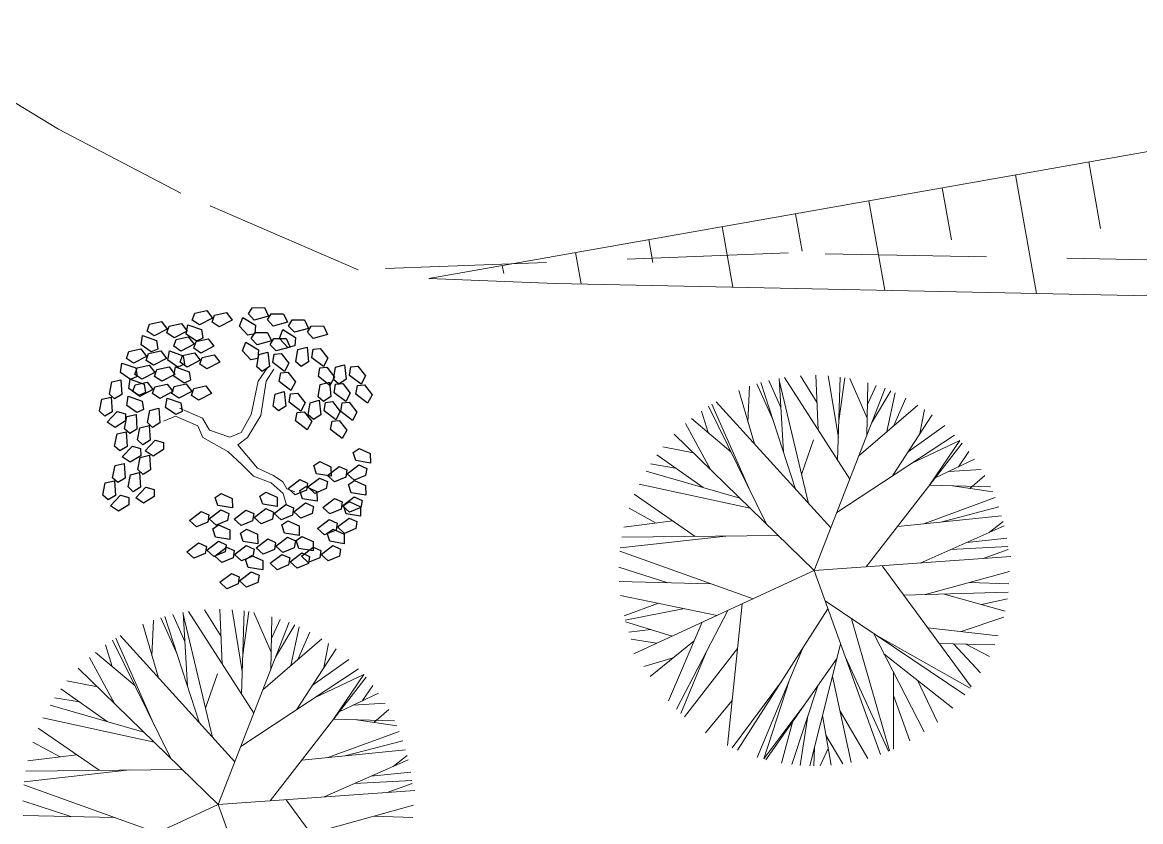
# Model space of a CAD drawing. Header units: millimetres. Extents: x 997 to 4249, y 599 to 1440.
# Drawn here: x 1203.11 to 1225.14, y 981.54 to 997.28 of the extents above; entities that cross this region are included whole.
import ezdxf

# ---------------------------------------------------------------- set-up
doc = ezdxf.new("R2010")
doc.units = ezdxf.units.MM
doc.linetypes.add('Continuo', pattern=[0])
doc.linetypes.add('DASHED', pattern=[19.049999999999997, 12.7, -6.35])
doc.layers.add('cercas existentes', color=18, linetype='Continuous')
doc.layers.add('taludes', color=9, linetype='Continuous')

# ---------------------------------------------------------------- blocks, each defined once
blk = doc.blocks.new('L', base_point=(1.368308775523684, 0.5912675167845717))
at = {"linetype": 'Continuo'}
for p, q in [((1.280916089299289, 0.6500475163375409), (1.31174301821871, 0.6750159968378147)), ((1.31174301821871, 0.6750159968378147), (1.34186187343421, 0.6212700062196056)), ((1.293723648621445, 0.5998346800868539), (1.280916089299289, 0.6500475163375409)), ((1.34186187343421, 0.6212700062196056), (1.322488404633423, 0.5908934065339309)), ((1.27527990510628, 0.5667751144922686), (1.306106834025701, 0.5917435949925424)), ((1.288087464428436, 0.5165622782415816), (1.27527990510628, 0.5667751144922686)), ((1.322488404633423, 0.5908934065339309), (1.293723648621445, 0.5998346800868539)), ((1.306106834025701, 0.5917435949925424), (1.336225689241201, 0.5379976043743333)), ((1.316852220440414, 0.5076210046886586), (1.288087464428436, 0.5165622782415816)), ((1.336225689241201, 0.5379976043743333), (1.316852220440414, 0.5076210046886586)), ((1.336982685207903, 0.4891181912847007), (1.355723834733489, 0.547808448240046)), ((1.355723834733489, 0.547808448240046), (1.391149735721709, 0.5543715756204681)), ((1.404239655361986, 0.5272420425432495), (1.376269753342036, 0.4836181146925474)), ((1.391149735721709, 0.5543715756204681), (1.404239655361986, 0.5272420425432495)), ((1.376269753342036, 0.4836181146925474), (1.336982685207903, 0.4891181912847007))]:
    blk.add_line(p, q, dxfattribs=at)
blk = doc.blocks.new('gtfoods1')
at = {"layer": 'taludes', "lineweight": 5}
for p, q in [((-700.3327536958429, 333.6122793670991, -152.54448), (-700.1012224139495, 332.3001607065648, -152.54448)), ((-701.7771065069212, 333.3574145678679, -152.54448), (-701.3646071338876, 331.0197255914659, -152.54448)), ((-703.2214593193653, 333.1025497700025, -152.54448), (-703.0404912295912, 332.0769794555008, -152.54448)), ((-704.6658121318096, 332.8476849721371, -152.54448), (-704.3544391389164, 331.0830926837027, -152.54448)), ((-706.1101649442537, 332.5928201715399, -152.54448), (-705.9797600438669, 331.8537982030709, -152.54448)), ((-707.5545177539661, 332.3379553736745, -152.54448), (-707.3442711412135, 331.1464597732077, -152.54448)), ((-708.9988705677761, 332.0830905771752, -152.54448), (-708.9190288567765, 331.630616949275, -152.54448)), ((-710.4432233788543, 331.8282257752121, -152.54448), (-710.3341031476084, 331.2098268654445, -152.54448)), ((-711.8875761912986, 331.5733609800786, -152.54448), (-711.85988775335, 331.4164468957979, -152.54448))]:
    blk.add_line(p, q, dxfattribs=at)
at = {"layer": 'taludes', "linetype": 'Continuo', "lineweight": 5, "extrusion": (-0.01236829873502729, -0.01648888712755284, 0.999787548325991)}
for p, q in [((-716.6980067010197, 329.2967343525588, 12.09678196897218), (-716.5165623162411, 329.5471882617969, 12.10315718802183)), ((-716.5391740846608, 329.2917200914521, 12.09866417855666), (-716.3869971942627, 329.5297705736259, 12.1044727693553)), ((-716.8344482424827, 328.6397071303427, 12.08425811085036), (-716.6980067010197, 329.2967343525588, 12.09678196897218)), ((-716.6468756986633, 328.6201620141912, 12.08625621142298), (-716.5391740846608, 329.2917200914521, 12.09866417855666)), ((-717.7911486684504, 328.561809728071, 12.07113812532393), (-718.2477756780111, 328.7651779407263, 12.06884325402515)), ((-718.3248186316812, 328.6056083424885, 12.06525847705817), (-718.5596297863099, 328.5052174444247, 12.06069795947383)), ((-717.882665144575, 328.4163205990194, 12.06760651810992), (-718.3248186316812, 328.6056083424885, 12.06525847705817)), ((-717.6540924964322, 328.3279556983709, 12.06897682517003), (-717.7911486684504, 328.561809728071, 12.07113812532393)), ((-717.0335559892628, 328.2814147549618, 12.07588586550394), (-716.8344482424827, 328.6397071303427, 12.08425811085036)), ((-716.9065339452745, 328.182928363507, 12.07583296989138), (-716.6468756986633, 328.6201620141912, 12.08625621142298)), ((-717.7887252153678, 328.1838277296722, 12.0649342788273), (-717.882665144575, 328.4163205990194, 12.06760651810992)), ((-717.2533660531515, 328.1938776698212, 12.07172291542947), (-717.6540924964322, 328.3279556983709, 12.06897682517003)), ((-717.2533660531515, 328.1938776698212, 12.07172291542947), (-717.0335559892628, 328.2814147549618, 12.07588586550394)), ((-717.2910981028499, 327.9116397338857, 12.06660135661356), (-717.7887252153678, 328.1838277296722, 12.0649342788273)), ((-717.0988663384542, 328.0406219437966, 12.07110666677345), (-716.9065339452745, 328.182928363507, 12.07583296989138)), ((-717.0988663384542, 328.0406219437966, 12.07110666677345), (-716.7082936440133, 327.5828608518093, 12.06838883813157)), ((-717.2910981028499, 327.9116397338857, 12.06660135661356), (-717.010003283667, 327.6462875440964, 12.06570246804016)), ((-717.010003283667, 327.6462875440964, 12.06570246804016), (-716.7856536282075, 327.4233012604464, 12.06480030425922)), ((-716.7082936440133, 327.5828608518093, 12.06838883813157), (-716.3948606841736, 327.4379150772095, 12.06987579201805)), ((-716.7856536282075, 327.4233012604464, 12.06480030425922), (-716.4429438896948, 327.2910547863939, 12.06685888083811)), ((-716.3948606841736, 327.4379150772095, 12.06987579201805), (-716.2106665328615, 327.310672853291, 12.07005591591783)), ((-716.4429438896948, 327.2910547863939, 12.06685888083811), (-716.2035931448613, 327.0809223129352, 12.06635428456706)), ((-716.2106665328615, 327.310672853291, 12.07005591591783), (-716.1283492991552, 327.1730232774216, 12.06880408579817)), ((-716.1283492991552, 327.1730232774216, 12.06880408579817), (-715.971205876318, 327.1141604644804, 12.06977730704622)), ((-716.2035931448613, 327.0809223129352, 12.06635428456706), (-716.1384937691662, 326.8496360874672, 12.06334516133824))]:
    blk.add_line(p, q, dxfattribs=at)
at = {"layer": 'taludes', "lineweight": 5, "extrusion": (-0.01641984845041765, -0.0124598069475162, 0.999787548325991)}
for p, q in [((-706.3472185048436, 327.8934402186671, 12.09417266884087), (-706.4366389491133, 329.3472011106958, 12.11082151582811)), ((-705.8536268933835, 326.8823314801107, 12.08967819389156), (-706.4344643101567, 329.3118467878799, 12.1104166289489)), ((-705.043270432996, 327.3621788197756, 12.10896702729315), (-706.3261036930455, 329.3657135203728, 12.11286758353273)), ((-705.6862347123993, 328.8695131770273, 12.11719249381007), (-706.0157876506919, 329.4002298801142, 12.11839416732697)), ((-705.6625160710737, 328.3293193870782, 12.1108498927233), (-705.7099455733323, 329.4095293196788, 12.12353300925393)), ((-705.268208263489, 328.1832283348092, 12.1155050896113), (-705.4673345651947, 329.3995890303452, 12.12739361131876)), ((-705.2820429878159, 327.7350948507835, 12.1096930341694), (-705.2314123155397, 329.3751204525679, 12.13096330318869)), ((-705.2580505028836, 328.5122578408816, 12.11977242913467), (-705.140680653773, 329.3617698254932, 12.13228703866627)), ((-704.7025670332682, 328.563449204117, 12.12953329163565), (-705.0419437353039, 329.3447155442336, 12.13369608988856)), ((-706.9220445435965, 328.0583086551726, 12.08678677223954), (-707.2291563207132, 329.112283149138, 12.09487808093887)), ((-707.0476944546376, 328.4895256034035, 12.09009720286008), (-707.0182672299916, 329.1932223790884, 12.09935028540436)), ((-706.5516030067429, 328.5228019234041, 12.09865938490382), (-706.875791706937, 329.2400574626029, 12.10227388896484)), ((-706.1107790530198, 327.1653716188171, 12.08898227190541), (-706.7925080298605, 329.2646213802445, 12.10394781159123)), ((-706.4014131352776, 328.7745141527553, 12.10426295626928), (-706.6348655978068, 329.3056049444028, 12.10704758264851)), ((-705.7452593045159, 325.5623835956305, 12.07500816074742), (-704.3446164938782, 329.1534237594901, 12.14276456544856)), ((-704.7094982870394, 328.2179210455715, 12.12511332873802), (-704.6885641535594, 329.2615052276849, 12.13846275745018)), ((-704.6973853516552, 328.8217608116815, 12.13283758901498), (-704.5208196557287, 329.2093798102437, 12.14056807144786)), ((-704.6129110258544, 328.4655564091106, 12.12978575800128), (-704.2366794055179, 329.1012498457233, 12.14388703791489)), ((-705.417612124033, 326.4024223166455, 12.0908581655538), (-707.6773810385885, 328.889686230719, 12.08474263125931)), ((-704.310776925879, 328.2994212410349, 12.13267735674541), (-704.1494035563592, 329.0627406937629, 12.14484048011091)), ((-704.1721618955803, 328.4192087789625, 12.13644672492652), (-703.9385910361234, 328.9586901384343, 12.14700599966334)), ((-707.8351053669276, 328.2828685014447, 12.07458983276464), (-707.9638997929019, 328.7059100979566, 12.07774673521794)), ((-706.6858605047537, 326.4803933690239, 12.07100100474684), (-707.8248583312306, 328.799567799419, 12.08119746510328)), ((-706.9960279082729, 327.1119418026506, 12.07377766464173), (-707.7613095457825, 328.8395185696829, 12.08273903287859)), ((-704.8642714997604, 327.8211054913947, 12.1176261398679), (-703.7044967444463, 328.8233529524505, 12.14916397568097)), ((-703.6600236877027, 328.2636762526133, 12.14291942639741), (-703.5727409050339, 328.7370700472593, 12.15025254973906)), ((-707.7843149165783, 327.5524650119492, 12.06632136138338), (-708.2797891522919, 328.4572514078518, 12.06945988005074)), ((-707.385267015221, 327.9044924061993, 12.07726218508819), (-708.1610659587357, 328.5570462890216, 12.07265340048493)), ((-704.2015839323872, 327.427649608155, 12.12360625525507), (-703.423160944802, 328.6293300571788, 12.15136644720358)), ((-705.7452593045159, 325.5623835956305, 12.07500816074742), (-708.4987867319805, 328.2497765860458, 12.06327756341932)), ((-705.2995579568519, 326.7050956595936, 12.09656906159737), (-702.9770347748422, 328.2335000244527, 12.15376031422732)), ((-703.892398348622, 327.9049508743235, 12.13463246029654), (-703.1714974876963, 328.4213718224564, 12.15290793114342)), ((-708.1233888976747, 327.8833951057493, 12.06487683592881), (-708.7238748308741, 327.9978787855803, 12.05644160055055)), ((-705.9910977701816, 327.4573419644435, 12.09458650522734), (-705.7602495660853, 328.1356645401816, 12.10683136764247)), ((-704.7170503221923, 325.6353482123711, 12.09280410205074), (-702.8303844631189, 328.0726367719719, 12.15416405061145)), ((-703.833333164873, 327.6699878039708, 12.13267429105925), (-702.8766003265205, 328.1253268743803, 12.15406167979778)), ((-702.8766003265205, 328.1253268743803, 12.15406167979778), (-703.471602602971, 327.2442793657631, 12.13330974192046)), ((-707.9331747110161, 327.1978405154248, 12.05945709523542), (-708.843269142059, 327.8440416049459, 12.05256355864521)), ((-702.8987777547759, 327.6091792180141, 12.14726498582523), (-702.6968051391814, 327.9086081999292, 12.15431367017595)), ((-708.474669329124, 327.5823219708104, 12.05535552849129), (-708.9661812385393, 327.666922163864, 12.04833758890621)), ((-703.359858606306, 327.3886358042805, 12.13694398690831), (-702.586861433384, 327.758374509116, 12.15424703236051)), ((-703.090089961685, 327.5176710877815, 12.14298258469084), (-702.4559746868135, 327.5570055774351, 12.15388707834151)), ((-707.2064718146348, 326.9885005807132, 12.06878309273748), (-709.0566338470055, 327.5214732986192, 12.04503940489389)), ((-702.679330823245, 327.1801052448898, 12.1455217216673), (-702.3839796482744, 327.4331497463336, 12.15352592968724)), ((-707.0068685349547, 326.7936914013326, 12.06963344403008), (-709.1946259978386, 327.2667155822367, 12.03959820686829)), ((-703.471602602971, 327.2442793657631, 12.13330974192046), (-702.2689834391549, 327.2096883478512, 12.1526296737761)), ((-703.0163375186894, 327.2311845382303, 12.14062352065162), (-702.2239363626115, 327.1110821689417, 12.15214062206237)), ((-708.0896758334561, 326.236560474485, 12.04490691549683), (-709.286870133303, 327.0655701606472, 12.03557648461247)), ((-703.5862477491769, 326.4853920078774, 12.12196928693738), (-702.1771923422043, 327.0001510075231, 12.15152584037469)), ((-708.8587852781488, 326.4990263365457, 12.03554654000987), (-709.3915505398536, 326.7898623934884, 12.03042128739762)), ((-703.2513267795716, 326.5190478993206, 12.12788924209254), (-702.1085639081125, 326.8165367154031, 12.15036466319137)), ((-708.527857492787, 326.5399839451163, 12.04149191114497), (-709.495684902417, 326.4201998042811, 12.02410415072415)), ((-704.098924668677, 326.4338735935837, 12.11290737461455), (-702.052242531302, 326.6395427440852, 12.14908386919769)), ((-703.6531673188481, 325.7108443539837, 12.11121747894675), (-702.0007785415128, 326.4442800467461, 12.14749562706485)), ((-702.2945825342558, 326.3138710649312, 12.14104516888379), (-702.0220758346691, 326.5302045457313, 12.14821668441611)), ((-707.4829949112459, 326.2428181942801, 12.05494862755557), (-709.5665393839749, 326.0081170701981, 12.017804921081)), ((-706.4533209366573, 326.2534389456362, 12.07199167149773), (-709.5355871203515, 326.2216463681557, 12.02097435985385)), ((-703.055717480478, 325.9760307555646, 12.12433447294534), (-701.9278204266452, 326.0383907048899, 12.14363546502027)), ((-702.7341552024557, 326.1187606384606, 12.13139436349545), (-701.9513692898527, 326.1992478748411, 12.14525338963482)), ((-706.9485805258626, 325.0071070358404, 12.04832550111427), (-709.573148521828, 325.9471221099545, 12.01693622980289)), ((-705.7452593045159, 325.5623835956305, 12.07500816074742), (-701.8705753521845, 325.8373421024778, 12.14207006128282)), ((-702.4156587666992, 325.7986614376555, 12.13263591656507), (-701.9207566835457, 325.9779423787195, 12.14299814079727)), ((-708.6249501161747, 325.3230593705177, 12.02473145908271), (-709.5917317964606, 325.6323840998361, 12.0127086222852)), ((-705.7452593045159, 325.5623835956305, 12.07500816074742), (-709.2990096211904, 323.9224937559663, 11.99620666658475)), ((-705.7452593045159, 325.5623835956305, 12.07500816074742), (-704.4397219972534, 321.9431095836312, 12.05134440269)), ((-704.4024038150135, 325.6576764130591, 12.09824991217639), (-702.6512136359238, 323.2753515516965, 12.09732068403467)), ((-707.777622590261, 325.3040366703272, 12.03841033559123), (-709.5861433338844, 325.344638387387, 12.00921438560335)), ((-703.5541327976161, 325.0896925018728, 12.10510287981084), (-701.8981930563077, 325.5466997289657, 12.1379943691516)), ((-703.9754033125164, 325.0767835295696, 12.09802333433964), (-701.9213631334874, 325.1397254020223, 12.13254193988781)), ((-702.6806231033527, 325.3307642242808, 12.12245316975373), (-701.9068302295332, 325.3035079205035, 12.13482175078824)), ((-707.6546876743905, 324.6812715572864, 12.03266815513249), (-709.5607094956413, 325.0707132385671, 12.00621831445561)), ((-708.8130908171806, 324.9179584969083, 12.01659300938064), (-709.4881917187795, 324.6739431619892, 12.00246456959347)), ((-707.1625472182259, 324.9083714027206, 12.04358096540974), (-707.4526779393825, 322.1150930570066, 12.00400494593921)), ((-705.5300125954523, 324.9656661960234, 12.07110666666667), (-702.778126944276, 323.1129089245201, 12.09321191045127)), ((-703.1822175264829, 325.1010890797029, 12.11135299942037), (-701.9821074779306, 324.7623000158865, 12.12684066825522)), ((-702.4492100899888, 324.8941623029857, 12.12081261227697), (-701.9382370219105, 325.0077479921529, 12.13062005194447)), ((-718.1413362989051, 324.1671131135522, 12.10426295626928), (-718.3747887614343, 324.6982039079317, 12.10704758264851)), ((-718.0871416671052, 323.2860391780982, 12.09417266884087), (-718.1765621100092, 324.7398000714927, 12.11082151582811)), ((-717.5935500556452, 322.2749304422737, 12.08967819389156), (-718.1743874710523, 324.7044457514087, 12.1104166289489)), ((-716.7831935966237, 322.7547777819384, 12.10896702729315), (-718.0660268580391, 324.7583124839016, 12.11286758353273)), ((-717.426157877393, 324.2621121378243, 12.11719249381007), (-717.7557108170513, 324.7928288436433, 12.11839416732697)), ((-717.402439236067, 323.7219183506072, 12.1108498927233), (-717.449868735594, 324.8021282818415, 12.12353300925393)), ((-717.0081314257504, 323.575827298338, 12.1155050896113), (-717.2072577301883, 324.7921879925082, 12.12739361131876)), ((-717.0219661528095, 323.1276938143124, 12.1096930341694), (-716.9713354791675, 324.7677194160967, 12.13096330318869)), ((-716.9979736665114, 323.9048568030446, 12.11977242913467), (-716.8806038174007, 324.7543687876562, 12.13228703866627)), ((-716.442490196896, 323.9560481690119, 12.12953329163565), (-716.7818668989314, 324.7373145050306, 12.13369608988856)), ((-708.3004917835665, 324.8132233667125, 12.02370633979057), (-709.465975706823, 324.5851268797119, 12.00172256171044)), ((-707.447913800972, 324.7766880482682, 12.03725319590334), (-708.4542471512382, 322.8312025085338, 11.99648031818518)), ((-705.4732800775987, 324.8083895926923, 12.07007835112589), (-707.2538968065603, 322.023541899671, 12.00612864387135)), ((-718.661967707224, 323.4509076159695, 12.08678677223954), (-718.969079485707, 324.504882111301, 12.09487808093887)), ((-718.7876176182651, 323.8821245655665, 12.09009720286008), (-718.7581903936191, 324.5858213385195, 12.09935028540436)), ((-718.2915261717362, 323.9154008855671, 12.09865938490382), (-718.6157148719303, 324.6326564261317, 12.10227388896484)), ((-717.8507022139156, 322.5579705809801, 12.08898227190541), (-718.5324311948541, 324.6572203465053, 12.10394781159123)), ((-717.4851824681434, 320.9549825577933, 12.07500816074742), (-716.0845396588716, 324.5460227216531, 12.14276456544856)), ((-716.4494214506669, 323.6105200077345, 12.12511332873802), (-716.4284873171869, 324.6541041898479, 12.13846275745018)), ((-716.4373085139168, 324.2143597738445, 12.13283758901498), (-716.2607428179904, 324.6019787724067, 12.14056807144786)), ((-716.3528341922138, 323.8581553699075, 12.12978575800128), (-715.9766025677793, 324.4938488078863, 12.14388703791489)), ((-708.5423443741324, 324.2716594353565, 12.01298509694982), (-709.458236942239, 324.5561411336312, 12.00148842440694)), ((-707.9504958982739, 324.5447698734947, 12.02610885081069), (-708.6131953807399, 322.9986313663671, 11.99595643255481)), ((-705.0072133505566, 324.6136820692816, 12.07530618875671), (-704.2586894132667, 322.0136021949597, 12.05519607283778)), ((-702.8455955220236, 324.3613183494904, 12.10766209705819), (-702.0087406317862, 324.6458325407405, 12.12495179244728)), ((-717.1575352876607, 321.7950212788085, 12.0908581655538), (-719.4173042035823, 324.282285192882, 12.08474263125931)), ((-716.0507000895068, 323.6920202018321, 12.13267735674541), (-715.8893267199867, 324.4553396572917, 12.14484048011091)), ((-715.912085057842, 323.8118077411254, 12.13644672492652), (-715.6785141997509, 324.3512891005971, 12.14700599966334)), ((-708.9614568339512, 324.4018382576853, 12.00772421943888), (-709.3971107575271, 324.3530528348188, 11.9999613415643)), ((-704.5713721498075, 324.3202440268296, 12.07880719757897), (-702.6739894714676, 323.2448485210784, 12.0965664866373)), ((-704.5713721498075, 324.3202440268296, 12.07880719757897), (-703.5770676080608, 322.3838523745785, 12.07100480378538)), ((-703.5058467705273, 324.4379972474276, 12.09777417512901), (-702.1189866528384, 324.2769329613943, 12.11854379041469)), ((-719.5750285332872, 323.6754674663393, 12.07458983276464), (-719.7038229565296, 324.0985090642173, 12.07774673521794)), ((-718.4257836670154, 321.8729923311869, 12.07100100474684), (-719.564781496224, 324.1921667629481, 12.08119746510328)), ((-718.7359510705346, 322.5045407675454, 12.07377766464173), (-719.50123270941, 324.2321175318459, 12.08273903287859)), ((-716.6041946620219, 323.2137044549236, 12.1176261398679), (-715.444419908074, 324.2159519159793, 12.14916397568097)), ((-715.9415070987466, 322.8202485716838, 12.12360625525507), (-715.1630841084295, 324.0219290193418, 12.15136644720358)), ((-715.3999468499644, 323.6562752161421, 12.14291942639741), (-715.3126640713933, 324.1296690094223, 12.15025254973906)), ((-708.8472843739364, 324.1309438601384, 12.00622330320088), (-709.3462492018166, 324.2091552209356, 11.99900334077037)), ((-708.1067796737425, 324.1801455367604, 12.01899803551799), (-708.9757552647811, 323.4738976103813, 11.99592497317938)), ((-707.253657801248, 324.0311902153244, 12.03115279488806), (-708.2970132034743, 322.6837322026738, 11.99722478279888)), ((-705.9754184247777, 324.0230556177844, 12.05204437461333), (-706.8642630481941, 321.8816452509661, 12.01075935008594)), ((-705.2228842112395, 324.1142299546798, 12.06553975429339), (-705.8268948755385, 321.7159515628218, 12.02573144746903)), ((-703.2775421730403, 324.1274109265705, 12.09765303062945), (-702.1873004440688, 324.0983324700594, 12.11519604943986)), ((-703.0009600077294, 324.1200340417772, 12.1021034988413), (-702.4670560931636, 323.5482610081881, 12.10374628762621)), ((-702.7557640787684, 324.1134942895669, 12.1060489327559), (-702.2906138686312, 323.8687817011275, 12.11063853226887)), ((-719.5242380802058, 322.9450639741121, 12.06632136138338), (-720.0197123159194, 323.8498503727465, 12.06945988005074)), ((-719.1251901788487, 323.2970913669963, 12.07726218508819), (-719.9009891237292, 323.9496452511846, 12.07265340048493)), ((-715.6323215108835, 323.2975498378523, 12.13463246029654), (-714.9114206526899, 323.8139707859852, 12.15290793114342)), ((-708.5203012314164, 323.8440615923703, 12.00801820024382), (-709.0974857550584, 323.6754451987892, 11.99643752997802)), ((-707.8649583850527, 323.9704400833944, 12.02035610306792), (-708.3683883539561, 322.7486282787222, 11.99686132864637)), ((-705.2927125482979, 323.836970261385, 12.06093760337421), (-706.6946826289568, 321.8342638748636, 12.01295393825754)), ((-705.1343970712744, 323.8689216266323, 12.06393586438757), (-704.2787483112736, 322.0052685239912, 12.05476278093583)), ((-704.3690934653555, 323.9263096070786, 12.07721989916732), (-703.0113563816221, 322.8550265348454, 12.08616765670734)), ((-717.4851824681434, 320.9549825577933, 12.07500816074742), (-720.2387098956083, 323.6423755482087, 12.06327756341932)), ((-717.0394811204794, 322.0976946231226, 12.09656906159737), (-714.7169579371039, 323.6260989893476, 12.15376031422732)), ((-719.8633120626682, 323.2759940665462, 12.06487683592881), (-720.4637979917698, 323.3904777477433, 12.05644160055055)), ((-717.7310209324432, 322.8499409252404, 12.09458650522734), (-717.5001727297131, 323.5282635023445, 12.10683136764247)), ((-716.4569734858198, 321.0279471731683, 12.09280410205074), (-714.5703076267464, 323.4652357355008, 12.15416405061145)), ((-715.5732563285005, 323.0625867674996, 12.13267429105925), (-714.6165234887821, 323.5179258379092, 12.15406167979778)), ((-714.6165234887821, 323.5179258379092, 12.15406167979778), (-715.2115257679643, 322.6368783251942, 12.13330974192046)), ((-706.387713218279, 323.3782350958884, 12.03723707166826), (-707.3569542840594, 322.069294564699, 12.00500628632653)), ((-706.2290937636517, 323.4118993141005, 12.04026167142183), (-706.7364527927562, 321.8535414211699, 12.01250817823164)), ((-705.3830290135465, 323.4783606874694, 12.05498515020034), (-705.014116698178, 321.7850389321893, 12.03994097591494)), ((-704.1828960458906, 323.5636932168404, 12.07575879191277), (-704.1797106893582, 322.0477197030186, 12.05691835500333)), ((-703.7082856824472, 323.4049183879295, 12.08157475395577), (-703.3150644540015, 322.5793855279931, 12.07774459296296)), ((-719.673097871912, 322.5904394789536, 12.05945709523542), (-720.5831923084183, 323.2366405684747, 12.05256355864521)), ((-715.0997817685677, 322.7812347664435, 12.13694398690831), (-714.3267845970117, 323.1509734712788, 12.15424703236051)), ((-714.6387009197697, 323.001778178811, 12.14726498582523), (-714.4367283041747, 323.3012071620919, 12.15431367017595)), ((-705.6751067958, 323.2907222329577, 12.04784982265689), (-706.1830820836597, 321.7401542235414, 12.02018328913311)), ((-720.2145924941176, 322.9749209316074, 12.05535552849129), (-720.7061043994349, 323.0595211260268, 12.04833758890621)), ((-714.8300131266788, 322.9102700526764, 12.14298258469084), (-714.1958978490752, 322.9496045423298, 12.15388707834151)), ((-707.3605483461643, 323.0020850617686, 12.01657211934827), (-707.8854409839187, 322.365802390153, 12.00002198615982)), ((-705.9091546865029, 322.9563861314455, 12.03983932635597), (-706.7364527927562, 321.8535414211699, 12.01250817823164)), ((-704.1819224313372, 323.1003359310575, 12.07000021247335), (-703.8621386683706, 322.2071086297681, 12.06412032461841)), ((-718.9463949782623, 322.381099542876, 12.06878309273748), (-720.7965570119991, 322.9140722635138, 12.04503940489389)), ((-714.4192539896044, 322.5727042056867, 12.1455217216673), (-714.1239028119021, 322.8257487098624, 12.15352592968724)), ((-705.8670679948452, 322.7047707007825, 12.0373947844313), (-706.0207484311584, 321.72500201342, 12.02266051584882)), ((-705.5773731833174, 322.7066997369379, 12.04217658043905), (-705.4126093777986, 321.7294100458671, 12.03270312362559)), ((-705.2344734726323, 322.7964850073308, 12.04892708330965), (-704.6901071819636, 321.8623893302181, 12.04622626950307)), ((-718.7467916985825, 322.1862903648614, 12.06963344403008), (-720.9345491601002, 322.6593145443994, 12.03959820686829)), ((-715.2115257679643, 322.6368783251942, 12.13330974192046), (-714.0089066027822, 322.60228731138, 12.1526296737761)), ((-714.7562606850488, 322.6237835003931, 12.14062352065162), (-713.963859526239, 322.5036811311045, 12.15214062206237)), ((-706.1730345762494, 322.579435182636, 12.0308078035856), (-706.3857698083393, 321.7688973418374, 12.01721269021144)), ((-719.8295989970836, 321.629159435282, 12.04490691549683), (-721.0267932969305, 322.4581691214441, 12.03557648461247)), ((-715.3261709114386, 321.8779909714062, 12.12196928693738), (-713.9171155071977, 322.3927499710519, 12.15152584037469)), ((-705.5119175022319, 322.3184520126879, 12.03841306180598), (-705.1801754733397, 321.7566830059141, 12.03686035232535)), ((-720.5987084445082, 321.8916252987087, 12.03554654000987), (-721.1314737034811, 322.1824613570172, 12.03042128739762)), ((-714.9912499472969, 321.9116468601176, 12.12788924209254), (-713.8484870744719, 322.209135680298, 12.15036466319137)), ((-705.7362302814149, 322.0759434295446, 12.03170684491823), (-705.749196431957, 321.7150713758169, 12.02699654585915)), ((-705.4681121482672, 322.0586223187793, 12.0358943763546), (-705.6294346638495, 321.7167889139553, 12.02898483862233)), ((-720.2677806577803, 321.9325829086451, 12.04149191114497), (-721.2356080646787, 321.8127987678099, 12.02410415072415)), ((-715.8388478336706, 321.8264725557465, 12.11290737461455), (-713.7921656935637, 322.032141706248, 12.14908386919769)), ((-715.3930904838417, 321.1034433161467, 12.11121747894675), (-713.74070170514, 321.8368790116408, 12.14749562706485)), ((-714.0345056992494, 321.7064700270939, 12.14104516888379), (-713.7619989969307, 321.9228035092601, 12.14821668441611)), ((-719.2229180735076, 321.6354171564431, 12.05494862755557), (-721.3064625489685, 321.400716030995, 12.017804921081)), ((-718.1932441016509, 321.6460379077989, 12.07199167149773), (-721.2755102839792, 321.6142453344166, 12.02097435985385)), ((-714.7956406427397, 321.3686297204592, 12.12433447294534), (-713.6677435916388, 321.4309896656871, 12.14363546502027)), ((-714.4740783674492, 321.5113596019894, 12.13139436349545), (-713.69129245348, 321.5918468370039, 12.14525338963482)), ((-718.688503688124, 320.3997060007353, 12.04832550111427), (-721.3130716827236, 321.3397210707515, 12.01693622980289)), ((-717.4851824681434, 320.9549825577933, 12.07500816074742), (-713.6104985144459, 321.2299410660066, 12.14207006128282)), ((-714.1555819303267, 321.1912603984524, 12.13263591656507), (-713.6606798458074, 321.3705413408825, 12.14299814079727)), ((-720.3648732798024, 320.7156583313147, 12.02473145908271), (-721.3316549600881, 321.0249830606331, 12.0127086222852)), ((-717.4851824681434, 320.9549825577933, 12.07500816074742), (-721.038932786184, 319.3150927181293, 11.99620666658475)), ((-717.4851824681434, 320.9549825577933, 12.07500816074742), (-716.179645162247, 317.335708545794, 12.05134440269)), ((-716.1423269772752, 321.050275373856, 12.09824991217639), (-714.3911368009174, 318.6679505138595, 12.09732068403467)), ((-715.2940559639756, 320.4822914667675, 12.10510287981084), (-713.6381162213011, 320.9392986897626, 12.1379943691516)), ((-719.5175457566206, 320.6966356352218, 12.03841033559123), (-721.3260664975119, 320.7372373495498, 12.00921438560335)), ((-714.4205462669802, 320.7233631891756, 12.12245316975373), (-713.6467533931607, 320.6961068826665, 12.13482175078824))]:
    blk.add_line(p, q, dxfattribs=at)
at = {"layer": 'taludes', "linetype": 'DASHED', "lineweight": 5, "ltscale": 0.25}
blk.add_lwpolyline([(-557.5827813048386, 273.2078155171373), (-574.6687120009683, 276.685281782622), (-579.2700738529834, 277.7388181268175), (-590.4672985220177, 283.2827310881514), (-609.0427707346007, 293.7053269336868), (-633.9794599593156, 308.7490674864748), (-642.9457491931043, 313.5927990178516), (-655.0307852818792, 318.6792657158276), (-683.2795789335394, 328.8222740362335), (-692.8296324092123, 331.5647792585441), (-706.2558121180011, 331.8188385275751), (-714.7242811336341, 331.4893879063675), (-718.2202913756641, 332.9970371892302), (-720.6304898294779, 334.2581423755983), (-723.4750057864162, 335.9852290994424)], dxfattribs=at)
at = {"layer": 'taludes', "lineweight": 5, "elevation": -152.54448}
blk.add_lwpolyline([(-713.3319290037425, 331.3184961808472), (-684.7537577704065, 336.3612875199815), (-655.4438009227786, 331.5384629986186), (-607.5521791136985, 306.1128744906682), (-569.3940168089393, 281.4118052317699), (-563.6221389183625, 278.9259970270346, 0.1243383590087429), (-548.6231597162011, 280.9284859586755), (-547.9131573021882, 281.3339028861622), (-525.6242649980359, 301.101319873482), (-522.3866502281749, 303.7443006857236), (-518.897221650851, 305.3602440316477), (-515.5076464838507, 305.7542330835263), (-511.8117939937088, 305.7877089536687), (-506.5300851079796, 304.6851358933002), (-503.5920310116533, 303.6622483828664), (-434.2463100869679, 251.7455336819339), (-425.8652266396059, 242.5357905595502), (-425.78268267219, 242.4649366872013), (-407.3882526939583, 237.0981215673437), (-401.3922706837925, 233.5935246153672)], format="xyb", dxfattribs=at)
at = {"layer": 'taludes', "lineweight": 5, "elevation": 13.32950666666667}
blk.add_lwpolyline([(-713.3319290037425, 331.3184961808472), (-710.8414035560413, 331.2205786910156), (-691.3208929233724, 330.8068571242441), (-663.0060605201097, 321.0255011110503), (-631.1965425796034, 307.0616830465942), (-578.3536899727308, 278.1270428349821), (-564.8845863358897, 274.2547144403309), (-544.8712756743503, 270.4518920154869), (-526.3391089569004, 286.4220039420077), (-506.7848738817347, 297.0043179863692), (-484.3245161259397, 280.8223090407996), (-427.7316189200155, 234.1214249637226), (-394.2325023690087, 208.645826545755), (-293.3093414853486, 172.950501039028), (-278.6878162830296, 167.7790409226218), (-255.3981691416823, 168.5597231459119)], dxfattribs=at)
at = {"layer": 'taludes', "linetype": 'Continuo', "lineweight": 5, "extrusion": (-0.0123682987350273, -0.01648888712755284, 0.999787548325991), "xscale": 4.693247905292083, "yscale": 4.693247905292083, "zscale": 4.693247905292083, "rotation": 305.0710582407918}
for p in [(-772.2218840370958, -166.1347589925361, 15.52881035311012), (-772.8041307712313, -166.8401527461683, 15.52881035314459), (-772.2033562200963, -166.7645554117247, 15.52881035307391), (-772.805690406389, -167.516969644596, 15.52881035305048), (-771.9186342003472, -166.9437630315437, 15.52881035313646), (-772.485400654076, -167.6712066668947, 15.52881035309505), (-772.3150970954034, -167.9640222926687, 15.52881035307878), (-771.6804633564781, -167.5347510746358, 15.5288103532426)]:
    blk.add_blockref('L', p, dxfattribs=at)
at = {"layer": 'taludes', "linetype": 'Continuo', "lineweight": 5, "extrusion": (-0.01236829873502729, -0.01648888712755284, 0.999787548325991)}
for p, xscale, yscale, zscale, rotation in [((-771.4165166145547, -165.4705910391554, 15.52881035310609), 4.693247904986873, 4.693247904986873, 4.693247904986873, 292.8731664010561), ((-770.6416406747365, -165.190288832802, 15.52881035309692), 4.693247904986873, 4.693247904986873, 4.693247904986873, 292.8731664010561), ((-771.0783382585735, -165.8264166655885, 15.52881035297809), 4.693247904986873, 4.693247904986873, 4.693247904986873, 292.8731664010561), ((-772.7647563263274, -168.2797088785931, 15.52881035304909), 4.693247905007419, 4.693247905007419, 4.693247905007419, 11.23182489907098), ((-772.1166714241111, -168.6491113171666, 15.52881035321656), 4.693247905007419, 4.693247905007419, 4.693247905007419, 11.23182489907098), ((-771.8276616499195, -168.281258465685, 15.52881035307951), 4.693247905007419, 4.693247905007419, 4.693247905007419, 11.23182489907098), ((-771.4228951966878, -169.1343856524962, 15.52881035314087), 4.693247905007419, 4.693247905007419, 4.693247905007419, 11.23182489907098), ((-771.7241672214986, -169.5604050742556, 15.52881035317836), 4.693247905007419, 4.693247905007419, 4.693247905007419, 11.23182489907098)]:
    blk.add_blockref('L', p, dxfattribs=dict(at, xscale=xscale, yscale=yscale, zscale=zscale, rotation=rotation))
at = {"layer": 'taludes', "linetype": 'Continuo', "lineweight": 5, "extrusion": (-0.01236829873502729, -0.01648888712755283, 0.999787548325991), "xscale": 4.693247905158423, "yscale": 4.693247905158423, "zscale": 4.693247905158423, "rotation": 240.0875733262941}
for p in [(-770.7711204705147, -166.1381425168335, 15.52881035312249), (-770.2138881470269, -165.5986218814728, 15.52881035312276), (-769.4124886820823, -165.4317321120259, 15.52881035307118), (-769.4476768314216, -165.8850927921942, 15.5288103529745), (-770.0454038492448, -166.5684366699795, 15.5288103530993), (-769.392131971784, -166.2910318057165, 15.52881035315286)]:
    blk.add_blockref('L', p, dxfattribs=at)
at = {"layer": 'taludes', "linetype": 'Continuo', "lineweight": 5, "extrusion": (-0.01236829873502729, -0.01648888712755284, 0.9997875483259911), "xscale": 4.693247904105663, "yscale": 4.693247904105663, "zscale": 4.693247904105663, "rotation": 135.1959007807611}
for p in [(-768.629888220294, -166.5470085007377, 15.52881035301984), (-769.0940687176216, -167.2190707502559, 15.52881035299831), (-768.3244395375137, -167.1074034735903, 15.52881035294851), (-770.2722737558709, -168.8869116633937, 15.52881035315176), (-769.5814949135223, -168.3361094044114, 15.52881035310158), (-769.0201453468192, -167.7770583762572, 15.52881035303777), (-768.1553754356928, -167.499481312968, 15.52881035312558), (-769.939342158509, -169.4113722186891, 15.52881035309425), (-768.8968828778088, -168.5311943994787, 15.52881035296975), (-769.4508971644057, -169.1509314849158, 15.52881035296794), (-768.4897470776962, -168.6081824254975, 15.52881035316983), (-768.085889105501, -168.1267816058833, 15.52881035305377), (-769.0617602987853, -169.5042609826121, 15.52881035305247)]:
    blk.add_blockref('L', p, dxfattribs=at)

msp = doc.modelspace()

# ---------------------------------------------------------------- block references
at = {"layer": 'cercas existentes', "color": 1}
msp.add_blockref('gtfoods1', (1924.453969422014, 660.9214954393885), dxfattribs=at)

doc.saveas('drawing.dxf')
